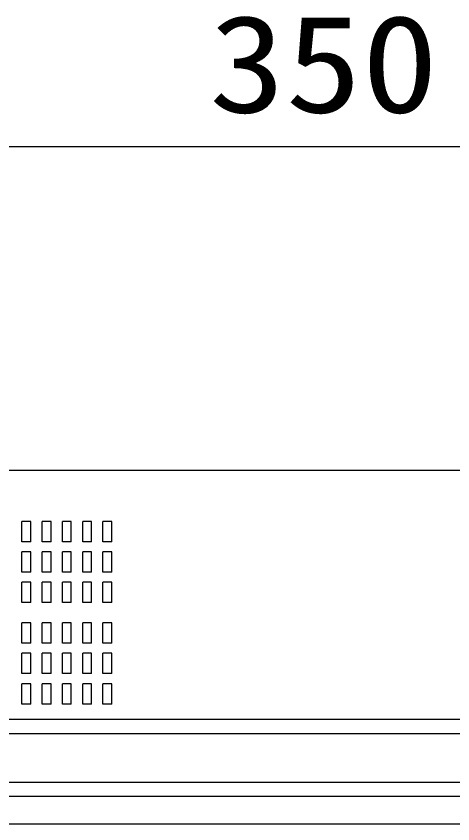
# Model space of a CAD drawing. Units: millimetres, scale not verified. Extents: x -63 to 63, y -57 to 57.
# Drawn here: x 29.28 to 40.05, y 11.13 to 31.02 of the extents above; entities that cross this region are included whole.
import ezdxf
from ezdxf.enums import TextEntityAlignment as Align

# ---------------------------------------------------------------- set-up
doc = ezdxf.new("R2010")
doc.units = ezdxf.units.MM
doc.header["$LTSCALE"] = 0.190236
doc.layers.add('0-1_GAIKEI', color=1, linetype='Continuous')
doc.layers.add('0-2_TOUROKU', color=3, linetype='Continuous')
doc.styles.add('ＭＳ ゴシック', font='')
doc.styles.get('ＭＳ ゴシック').set_extended_font_data('MS Gothic')

msp = doc.modelspace()

# ---------------------------------------------------------------- linework, layer by layer
at = {"layer": '0-1_GAIKEI', "color": 7}
for p, q in [((54.3429, 19.8286), (22.0728, 19.8286)), ((19.7928, 11.1286), (54.2129, 11.1286))]:
    msp.add_line(p, q, dxfattribs=at)
at = {"layer": '0-1_GAIKEI'}
for p, q in [((29.6429, 18.5786), (29.4229, 18.5786)), ((29.4229, 18.0786), (29.4229, 18.5786)), ((29.6429, 18.0786), (29.6429, 18.5786)), ((30.1429, 18.5786), (29.9229, 18.5786)), ((29.9229, 18.0786), (29.9229, 18.5786)), ((30.1429, 18.0786), (30.1429, 18.5786)), ((30.6429, 18.5786), (30.4229, 18.5786)), ((30.4229, 18.0786), (30.4229, 18.5786)), ((30.6429, 18.0786), (30.6429, 18.5786)), ((31.1429, 18.5786), (30.9229, 18.5786)), ((30.9229, 18.0786), (30.9229, 18.5786)), ((31.1429, 18.0786), (31.1429, 18.5786)), ((31.6429, 18.5786), (31.4229, 18.5786)), ((31.4229, 18.0786), (31.4229, 18.5786)), ((31.6429, 18.0786), (31.6429, 18.5786)), ((29.6429, 18.0786), (29.4229, 18.0786)), ((30.1429, 18.0786), (29.9229, 18.0786)), ((30.6429, 18.0786), (30.4229, 18.0786)), ((31.1429, 18.0786), (30.9229, 18.0786)), ((31.6429, 18.0786), (31.4229, 18.0786)), ((29.6429, 17.8286), (29.4229, 17.8286)), ((29.4229, 17.3286), (29.4229, 17.8286)), ((29.6429, 17.3286), (29.6429, 17.8286)), ((30.1429, 17.8286), (29.9229, 17.8286)), ((29.9229, 17.3286), (29.9229, 17.8286)), ((30.1429, 17.3286), (30.1429, 17.8286)), ((30.6429, 17.8286), (30.4229, 17.8286)), ((30.4229, 17.3286), (30.4229, 17.8286)), ((30.6429, 17.3286), (30.6429, 17.8286)), ((31.1429, 17.8286), (30.9229, 17.8286)), ((30.9229, 17.3286), (30.9229, 17.8286)), ((31.1429, 17.3286), (31.1429, 17.8286)), ((31.6429, 17.8286), (31.4229, 17.8286)), ((31.4229, 17.3286), (31.4229, 17.8286)), ((31.6429, 17.3286), (31.6429, 17.8286)), ((29.6429, 17.3286), (29.4229, 17.3286)), ((30.1429, 17.3286), (29.9229, 17.3286)), ((30.6429, 17.3286), (30.4229, 17.3286)), ((31.1429, 17.3286), (30.9229, 17.3286)), ((31.6429, 17.3286), (31.4229, 17.3286)), ((29.6429, 17.0786), (29.4229, 17.0786)), ((29.4229, 16.5786), (29.4229, 17.0786)), ((29.6429, 16.5786), (29.6429, 17.0786)), ((30.1429, 17.0786), (29.9229, 17.0786)), ((29.9229, 16.5786), (29.9229, 17.0786)), ((30.1429, 16.5786), (30.1429, 17.0786)), ((30.6429, 17.0786), (30.4229, 17.0786)), ((30.4229, 16.5786), (30.4229, 17.0786)), ((30.6429, 16.5786), (30.6429, 17.0786)), ((31.1429, 17.0786), (30.9229, 17.0786)), ((30.9229, 16.5786), (30.9229, 17.0786)), ((31.1429, 16.5786), (31.1429, 17.0786)), ((31.6429, 17.0786), (31.4229, 17.0786)), ((31.4229, 16.5786), (31.4229, 17.0786)), ((31.6429, 16.5786), (31.6429, 17.0786)), ((29.6429, 16.5786), (29.4229, 16.5786)), ((30.1429, 16.5786), (29.9229, 16.5786)), ((30.6429, 16.5786), (30.4229, 16.5786)), ((31.1429, 16.5786), (30.9229, 16.5786)), ((31.6429, 16.5786), (31.4229, 16.5786)), ((29.6429, 16.0786), (29.4229, 16.0786)), ((29.4229, 15.5786), (29.4229, 16.0786)), ((29.6429, 15.5786), (29.6429, 16.0786)), ((30.1429, 16.0786), (29.9229, 16.0786)), ((29.9229, 15.5786), (29.9229, 16.0786)), ((30.1429, 15.5786), (30.1429, 16.0786)), ((30.6429, 16.0786), (30.4229, 16.0786)), ((30.4229, 15.5786), (30.4229, 16.0786)), ((30.6429, 15.5786), (30.6429, 16.0786)), ((31.1429, 16.0786), (30.9229, 16.0786)), ((30.9229, 15.5786), (30.9229, 16.0786)), ((31.1429, 15.5786), (31.1429, 16.0786)), ((31.6429, 16.0786), (31.4229, 16.0786)), ((31.4229, 15.5786), (31.4229, 16.0786)), ((31.6429, 15.5786), (31.6429, 16.0786)), ((29.6429, 15.5786), (29.4229, 15.5786)), ((30.1429, 15.5786), (29.9229, 15.5786)), ((30.6429, 15.5786), (30.4229, 15.5786)), ((31.1429, 15.5786), (30.9229, 15.5786)), ((31.6429, 15.5786), (31.4229, 15.5786)), ((29.6429, 15.3286), (29.4229, 15.3286)), ((29.4229, 14.8286), (29.4229, 15.3286)), ((29.6429, 14.8286), (29.6429, 15.3286)), ((30.1429, 15.3286), (29.9229, 15.3286)), ((29.9229, 14.8286), (29.9229, 15.3286)), ((30.1429, 14.8286), (30.1429, 15.3286)), ((30.6429, 15.3286), (30.4229, 15.3286)), ((30.4229, 14.8286), (30.4229, 15.3286)), ((30.6429, 14.8286), (30.6429, 15.3286)), ((31.1429, 15.3286), (30.9229, 15.3286)), ((30.9229, 14.8286), (30.9229, 15.3286)), ((31.1429, 14.8286), (31.1429, 15.3286)), ((31.6429, 15.3286), (31.4229, 15.3286)), ((31.4229, 14.8286), (31.4229, 15.3286)), ((31.6429, 14.8286), (31.6429, 15.3286)), ((29.6429, 14.8286), (29.4229, 14.8286)), ((30.1429, 14.8286), (29.9229, 14.8286)), ((30.6429, 14.8286), (30.4229, 14.8286)), ((31.1429, 14.8286), (30.9229, 14.8286)), ((31.6429, 14.8286), (31.4229, 14.8286)), ((29.6429, 14.5786), (29.4229, 14.5786)), ((29.4229, 14.0786), (29.4229, 14.5786)), ((29.6429, 14.0786), (29.6429, 14.5786)), ((30.1429, 14.5786), (29.9229, 14.5786)), ((29.9229, 14.0786), (29.9229, 14.5786)), ((30.1429, 14.0786), (30.1429, 14.5786)), ((30.6429, 14.5786), (30.4229, 14.5786)), ((30.4229, 14.0786), (30.4229, 14.5786)), ((30.6429, 14.0786), (30.6429, 14.5786)), ((31.1429, 14.5786), (30.9229, 14.5786)), ((30.9229, 14.0786), (30.9229, 14.5786)), ((31.1429, 14.0786), (31.1429, 14.5786)), ((31.6429, 14.5786), (31.4229, 14.5786)), ((31.4229, 14.0786), (31.4229, 14.5786)), ((31.6429, 14.0786), (31.6429, 14.5786)), ((29.6429, 14.0786), (29.4229, 14.0786)), ((30.1429, 14.0786), (29.9229, 14.0786)), ((30.6429, 14.0786), (30.4229, 14.0786)), ((31.1429, 14.0786), (30.9229, 14.0786)), ((31.6429, 14.0786), (31.4229, 14.0786)), ((51.8229, 13.6986), (23.5228, 13.6986)), ((51.8229, 13.3486), (23.5228, 13.3486)), ((51.8229, 12.1486), (23.5228, 12.1486)), ((51.8229, 11.7986), (23.5228, 11.7986))]:
    msp.add_line(p, q, dxfattribs=at)
at = {"layer": '0-2_TOUROKU'}
msp.add_line((21.4228, 27.8154), (52.4229, 27.8154), dxfattribs=at)

# ---------------------------------------------------------------- texts
at = {"layer": '0-2_TOUROKU', "style": 'ＭＳ ゴシック', "width": 1.15}
msp.add_text('350', height=2.406, dxfattribs=at).set_placement((34.0357, 27.9249), align=Align.BOTTOM_LEFT)

doc.saveas('drawing.dxf')
